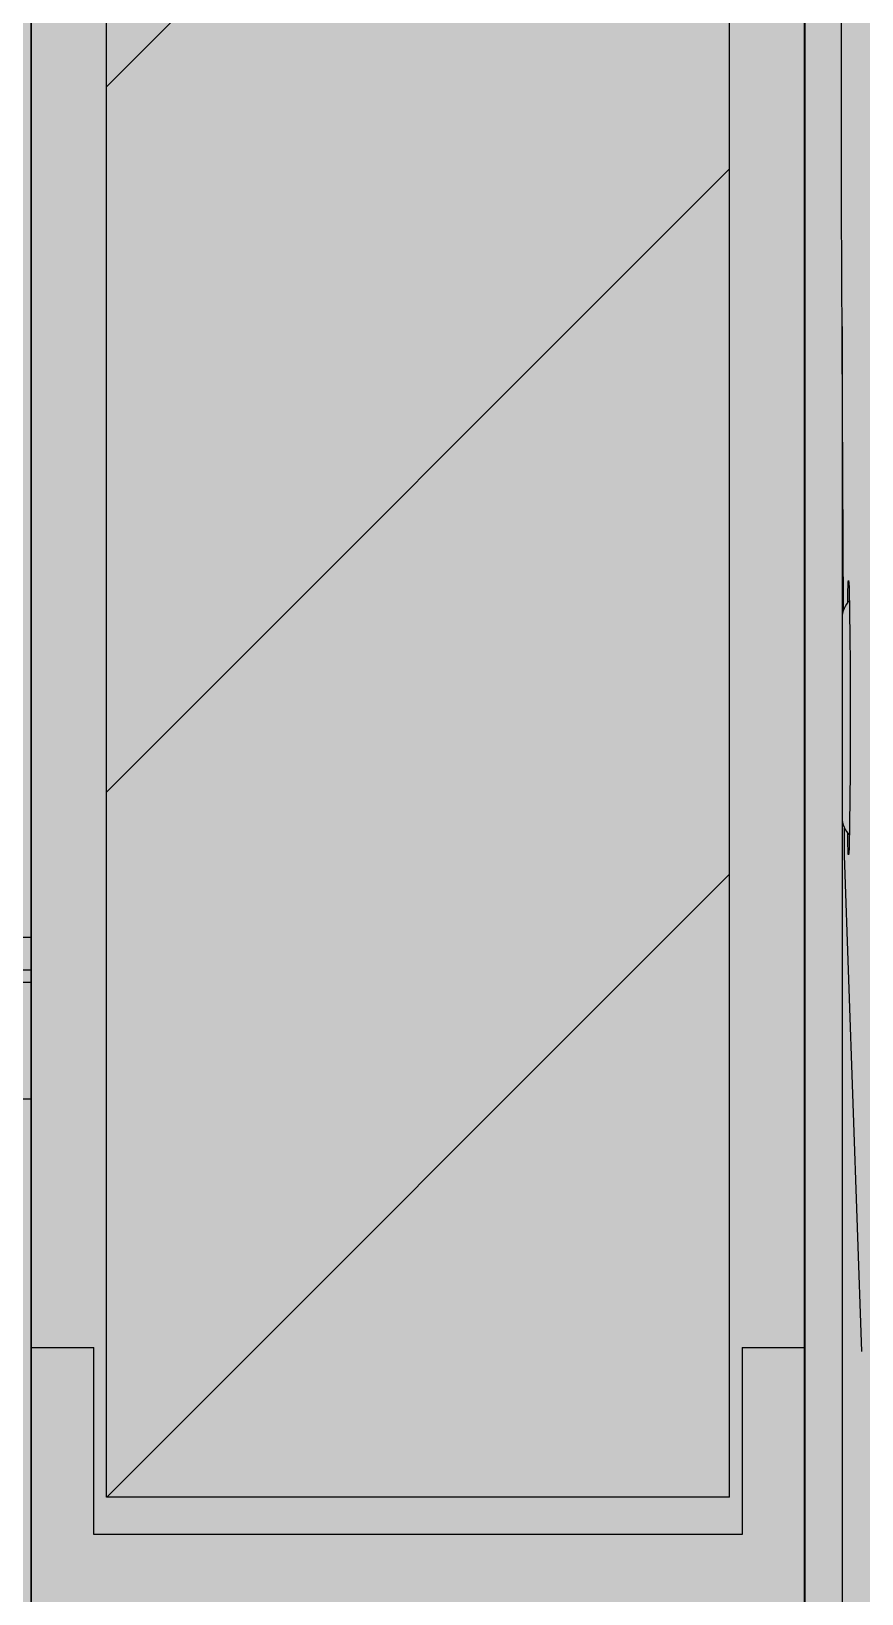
# Model space of a CAD drawing. Extents: x -20 to 2016, y -5898 to 916.
# Drawn here: x 554.75 to 561.42, y 741.26 to 753.79 of the extents above; entities that cross this region are included whole.
import ezdxf

# ---------------------------------------------------------------- set-up
doc = ezdxf.new("R2010")
doc.units = 0
for name, color, linetype in [('Default', 7, 'Continuous'), ('DV1_Default', 7, 'Continuous'), ('DV1_DRAW', 7, 'Continuous'), ('MAIN-1', 7, 'Continuous'), ('SYMS', 7, 'Continuous')]:
    doc.layers.add(name, color=color, linetype=linetype)

# ---------------------------------------------------------------- blocks, each defined once
blk = doc.blocks.new('clipfix_35_5-select__2', base_point=(-147.547, 71.306))
at = {"color": 7, "linetype": 'Continuous'}
for p, q in [((-114.737, 76.456), (-106.507, 76.456)), ((-106.507, 76.456), (-106.507, 71.306)), ((-106.507, 76.456), (-106.249, 76.456)), ((-106.249, 71.306), (-106.249, 76.456)), ((-106.249, 76.456), (-106.148, 76.456)), ((-105.212, 76.456), (-106.148, 76.456)), ((-106.148, 71.306), (-106.148, 76.456)), ((-105.212, 76.456), (-98.947, 76.456)), ((-105.212, 71.306), (-105.212, 76.456))]:
    blk.add_line(p, q, dxfattribs=at)
blk = doc.blocks.new('SE')
at = {"layer": 'DV1_Default', "linetype": 'Continuous'}
h = blk.add_hatch(dxfattribs=at)
h.set_pattern_fill('LINE', scale=1.25984, angle=45, style=0)
h.paths.add_polyline_path([(55.081, 163.679), (55.081, 138.587), (60.081, 138.587), (60.081, 163.679)])
at = {"layer": 'DV1_Default', "color": 7, "linetype": 'Continuous'}
for p, q in [((54.481, 139.787), (54.481, 165.337)), ((60.681, 139.787), (60.681, 165.337)), ((54.481, 131.791), (54.481, 139.787)), ((54.481, 139.787), (54.981, 139.787)), ((54.981, 138.287), (54.981, 139.787)), ((60.181, 139.787), (60.681, 139.787)), ((60.181, 139.787), (60.181, 138.287)), ((60.681, 131.791), (60.681, 139.787)), ((60.181, 138.287), (54.981, 138.287))]:
    blk.add_line(p, q, dxfattribs=at)
at = {"layer": 'DV1_DRAW', "color": 7, "linetype": 'Continuous'}
for p, q in [((55.081, 138.587), (55.081, 163.679)), ((60.081, 138.587), (60.081, 163.679)), ((60.081, 138.587), (55.081, 138.587))]:
    blk.add_line(p, q, dxfattribs=at)

msp = doc.modelspace()

# ---------------------------------------------------------------- hatches: boundary and pattern name
at = {"layer": 'SYMS', "true_color": 0x636466}
h = msp.add_hatch(color=251, dxfattribs=at)
h.dxf.hatch_style = 1
h.paths.add_polyline_path([(560.959, 805.331), (554.754, 805.331), (554.754, 717.489), (560.959, 717.489)])
h = msp.add_hatch(color=251, dxfattribs=at)
h.dxf.hatch_style = 1
h.paths.add_polyline_path([(560.959, 719.385), (587.859, 719.385), (587.859, 798.385), (560.959, 798.385)])
h = msp.add_hatch(color=251, dxfattribs=at)
h.dxf.hatch_style = 1
h.paths.add_polyline_path([(554.754, 787.563), (549.604, 787.563), (549.604, 738.963), (554.754, 738.963)])

# ---------------------------------------------------------------- linework, layer by layer
at = {"layer": 'MAIN-1'}
for p, q in [((561.254, 752.389), (561.254, 762.92)), ((560.959, 738.185), (560.959, 755.785)), ((561.269, 749.148), (561.254, 752.389)), ((561.259, 751.422), (561.259, 749.085)), ((561.308, 749.379), (561.309, 749.383)), ((561.309, 749.383), (561.31, 749.385)), ((561.31, 749.385), (561.31, 749.384)), ((561.31, 749.384), (561.311, 749.38)), ((561.311, 749.38), (561.312, 749.374)), ((561.303, 749.239), (561.304, 749.267)), ((561.304, 749.291), (561.305, 749.313)), ((561.304, 749.267), (561.304, 749.291)), ((561.305, 749.313), (561.306, 749.332)), ((561.306, 749.348), (561.307, 749.361)), ((561.306, 749.332), (561.306, 749.348)), ((561.307, 749.361), (561.308, 749.371)), ((561.308, 749.371), (561.308, 749.379)), ((561.312, 749.374), (561.312, 749.365)), ((561.312, 749.365), (561.313, 749.355)), ((561.313, 749.355), (561.314, 749.342)), ((561.314, 749.342), (561.314, 749.326)), ((561.314, 749.326), (561.315, 749.308)), ((561.315, 749.308), (561.315, 749.288)), ((561.315, 749.288), (561.316, 749.266)), ((561.316, 749.266), (561.316, 749.242)), ((561.303, 749.21), (561.303, 749.239)), ((561.316, 749.242), (561.317, 749.215)), ((561.317, 749.215), (561.318, 749.187)), ((561.318, 749.187), (561.318, 749.156)), ((561.318, 749.156), (561.319, 749.124)), ((561.259, 749.085), (561.259, 747.485)), ((561.319, 749.124), (561.319, 749.089)), ((561.319, 749.089), (561.319, 749.053)), ((561.319, 749.053), (561.32, 749.016)), ((561.32, 749.016), (561.32, 748.976)), ((561.32, 748.976), (561.321, 748.936)), ((561.321, 748.936), (561.321, 748.893)), ((561.321, 748.893), (561.321, 748.85)), ((561.321, 748.85), (561.322, 748.805)), ((561.322, 748.805), (561.322, 748.759)), ((561.322, 748.759), (561.322, 748.712)), ((561.322, 748.712), (561.322, 748.664)), ((561.322, 748.664), (561.323, 748.615)), ((561.323, 748.615), (561.323, 748.565)), ((561.323, 748.565), (561.323, 748.515)), ((561.323, 748.515), (561.323, 748.465)), ((561.323, 748.465), (561.323, 748.413)), ((561.323, 748.413), (561.323, 748.362)), ((561.323, 748.362), (561.323, 748.311)), ((561.323, 748.311), (561.323, 748.259)), ((561.323, 748.259), (561.323, 748.208)), ((561.323, 748.208), (561.323, 748.156)), ((561.323, 748.156), (561.323, 748.105)), ((561.323, 748.105), (561.323, 748.054)), ((561.323, 748.054), (561.323, 748.004)), ((561.323, 748.004), (561.323, 747.955)), ((561.323, 747.955), (561.322, 747.906)), ((561.322, 747.906), (561.322, 747.858)), ((561.322, 747.765), (561.321, 747.72)), ((561.322, 747.858), (561.322, 747.811)), ((561.322, 747.811), (561.322, 747.765)), ((561.321, 747.634), (561.32, 747.593)), ((561.321, 747.72), (561.321, 747.676)), ((561.321, 747.676), (561.321, 747.634)), ((561.32, 747.554), (561.319, 747.516)), ((561.319, 747.516), (561.319, 747.48)), ((561.32, 747.593), (561.32, 747.554)), ((561.259, 747.485), (561.259, 738.485)), ((561.278, 747.18), (561.277, 747.401)), ((561.318, 747.383), (561.317, 747.354)), ((561.319, 747.446), (561.318, 747.413)), ((561.318, 747.413), (561.318, 747.383)), ((561.319, 747.48), (561.319, 747.446)), ((561.303, 747.33), (561.303, 747.36)), ((561.304, 747.303), (561.303, 747.33)), ((561.304, 747.279), (561.304, 747.303)), ((561.305, 747.257), (561.304, 747.279)), ((561.306, 747.238), (561.305, 747.257)), ((561.315, 747.261), (561.314, 747.244)), ((561.316, 747.304), (561.315, 747.281)), ((561.315, 747.281), (561.315, 747.261)), ((561.317, 747.354), (561.316, 747.328)), ((561.316, 747.328), (561.316, 747.304)), ((561.416, 743.202), (561.278, 747.18)), ((561.306, 747.222), (561.306, 747.238)), ((561.307, 747.208), (561.306, 747.222)), ((561.308, 747.198), (561.307, 747.208)), ((561.308, 747.191), (561.308, 747.198)), ((561.309, 747.186), (561.308, 747.191)), ((561.31, 747.185), (561.309, 747.186)), ((561.311, 747.19), (561.31, 747.186)), ((561.31, 747.186), (561.31, 747.185)), ((561.312, 747.196), (561.311, 747.19)), ((561.313, 747.215), (561.312, 747.204)), ((561.312, 747.204), (561.312, 747.196)), ((561.314, 747.228), (561.313, 747.215)), ((561.314, 747.244), (561.314, 747.228))]:
    msp.add_line(p, q, dxfattribs=at)
for centre, start, end in [((561.459, 749.085), 135.1797, 180), ((561.459, 747.485), 180, 224.8203)]:
    msp.add_arc(centre, 0.2, start, end, dxfattribs=at)
at = {"layer": 'SYMS'}
for points in [[(554.754, 805.331), (560.959, 805.331), (560.959, 717.489), (554.754, 717.489)], [(554.754, 805.331), (560.959, 805.331), (560.959, 717.489), (554.754, 717.489)], [(560.959, 798.385), (587.859, 798.385), (587.859, 719.385), (560.959, 719.385)], [(549.604, 787.563), (554.754, 787.563), (554.754, 738.963), (549.604, 738.963)]]:
    msp.add_lwpolyline(points, close=True, dxfattribs=at)

# ---------------------------------------------------------------- block references
at = {"rotation": 270}
msp.add_blockref('clipfix_35_5-select__2', (549.604, 787.563), dxfattribs=at)
at = {"layer": 'Default'}
msp.add_blockref('SE', (500.275, 603.448), dxfattribs=at)

doc.saveas('drawing.dxf')
